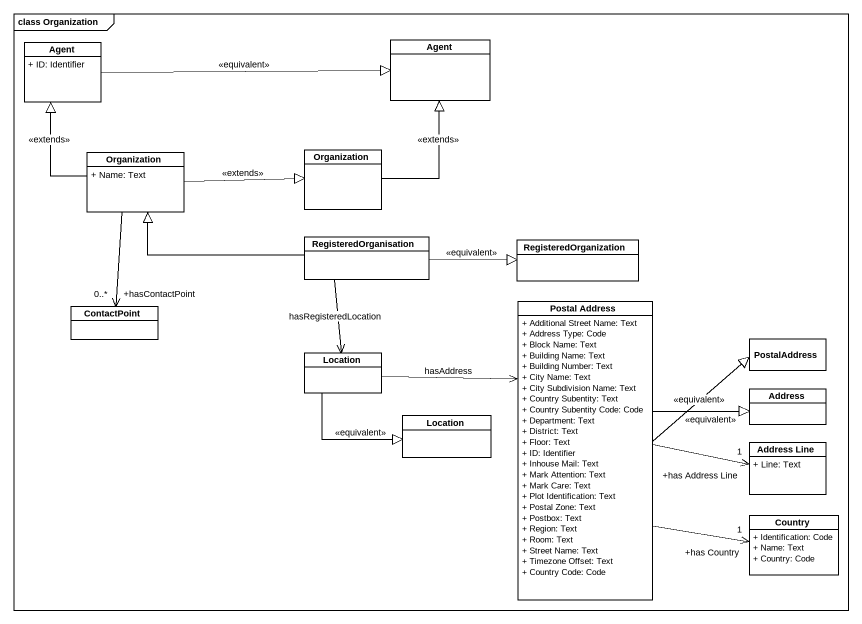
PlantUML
@startuml
mainframe class Organization
hide circle
hide empty members
skinparam classAttributeIconSize 0
class "Agent" as Agent_
class "Agent" as Agent__2 {
  + ID: Identifier
}
class Organization {
  + Name: Text
}
class "Organization" as Organization_2
class RegisteredOrganisation
class RegisteredOrganization
class ContactPoint
class "Postal Address" as Postal_Address {
  + Additional Street Name: Text
  + Address Type: Code
  + Block Name: Text
  + Building Name: Text
  + Building Number: Text
  + City Name: Text
  + City Subdivision Name: Text
  + Country Subentity: Text
  + Country Subentity Code: Code
  + Department: Text
  + District: Text
  + Floor: Text
  + ID: Identifier
  + Inhouse Mail: Text
  + Mark Attention: Text
  + Mark Care: Text
  + Plot Identification: Text
  + Postal Zone: Text
  + Postbox: Text
  + Region: Text
  + Room: Text
  + Street Name: Text
  + Timezone Offset: Text
  + Country Code: Code
}
class PostalAddress
class Location
class Address
class "Location" as Location_2
class "Address Line" as Address_Line {
  + Line: Text
}
class Country {
  + Identification: Code
  + Name: Text
  + Country: Code
}
Agent__2 -right-|> Agent_ : <<equivalent>>
Organization -up-|> Agent__2 : <<extends>>
Organization -right-|> Organization_2 : <<extends>>
Organization --> "+hasContactPoint\n0..*" ContactPoint
Organization_2 -up-|> Agent_ : <<extends>>
RegisteredOrganisation -left-|> Organization
RegisteredOrganisation -right-|> RegisteredOrganization : <<equivalent>>
RegisteredOrganisation --> Location : hasRegisteredLocation
Postal_Address -right-|> PostalAddress : <<equivalent>>
Postal_Address -right-|> Address : <<equivalent>>
Postal_Address -right-> "+has Address Line\n1" Address_Line
Postal_Address -right-> "+has Country\n1" Country
Location -right-> Postal_Address : hasAddress
Location --|> Location_2 : <<equivalent>>
@enduml
